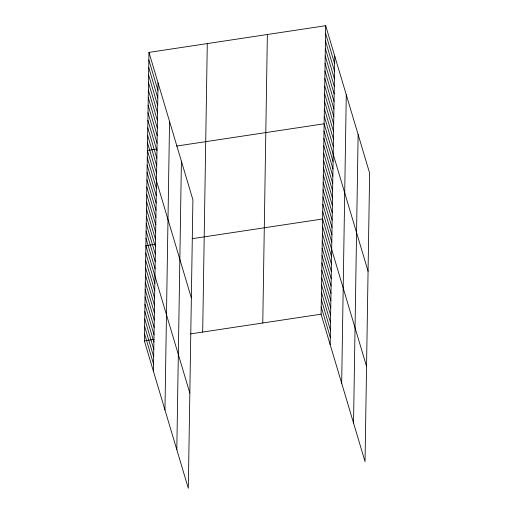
<?xml version="1.0" encoding="UTF-8"?>
<svg xmlns="http://www.w3.org/2000/svg" width="514" height="514" viewBox="0 0 514 514"><rect width="100%" height="100%" fill="white"/><g stroke="black" fill="none" stroke-linecap="round" stroke-linejoin="round"><path stroke-width="0.77" d="M148.964 52.389L192.911 199.817L188.317 488.3L144.37 340.878L148.964 52.389L325.683 25.7L369.63 173.122L365.036 461.611L321.089 314.183L325.683 25.7M153.448 371.346L158.049 82.863M164.955 409.941L169.556 121.458M176.81 449.705L181.41 161.223M202.683 332.07L207.283 43.581M262.77 322.991L267.364 34.509M330.168 344.656L334.768 56.167M341.675 383.251L346.275 94.762M353.529 423.016L358.129 134.527M157.123 149.009L147.402 150.48L191.349 297.902M176.559 146.072L324.122 123.784L368.069 271.206M155.607 244.208L145.886 245.679L189.833 393.101M192.242 238.676L322.606 218.983L366.553 366.405M144.37 340.878L154.084 339.407M190.72 333.875L321.089 314.183M325.561 33.243L334.646 63.717M325.446 40.792L334.524 71.26M325.323 48.335L334.408 78.803M325.201 55.878L334.286 86.352M325.086 63.428L334.164 93.895M324.964 70.971L334.049 101.438M324.842 78.513L333.927 108.981M324.719 86.063L333.804 116.53M324.604 93.606L333.682 124.073M324.482 101.149L333.567 131.616M324.36 108.698L333.445 139.165M324.244 116.241L333.323 146.708M324.006 131.109L333.085 161.576M323.891 138.433L332.969 168.9M323.769 145.751L332.854 176.225M323.653 153.076L332.738 183.549M323.537 160.4L332.622 190.867M323.422 167.725L332.507 198.192M323.306 175.049L332.385 205.516M323.19 182.367L332.269 212.841M323.068 189.692L332.153 220.159M322.953 197.016L332.038 227.484M322.837 204.341L331.922 234.808M322.721 211.665L331.806 242.133M322.49 226.308L331.569 256.775M322.368 233.632L331.453 264.1M322.252 240.957L331.337 271.424M322.137 248.275L331.222 278.749M322.021 255.599L331.106 286.067M321.905 262.924L330.984 293.391M321.79 270.248L330.868 300.716M321.668 277.573L330.753 308.04M321.552 284.891L330.637 315.365M321.436 292.215L330.521 322.683M321.321 299.54L330.406 330.007M321.205 306.864L330.284 337.332M148.842 59.939L157.927 90.406M148.726 67.482L157.804 97.949M148.604 75.025L157.689 105.498M148.482 82.574L157.567 113.041M148.366 90.117L157.445 120.584M148.244 97.66L157.329 128.134M148.122 105.209L157.207 135.677M148 112.752L157.085 143.22M147.884 120.295L156.963 150.763M147.762 127.845L156.847 158.312M147.64 135.388L156.725 165.855M147.524 142.931L156.603 173.398M147.287 157.798L156.365 188.272M147.171 165.123L156.25 195.59M147.049 172.447L156.134 202.914M146.933 179.772L156.018 210.239M146.818 187.09L155.903 217.563M146.702 194.414L155.787 224.881M146.586 201.739L155.665 232.206M146.471 209.063L155.549 239.53M146.349 216.388L155.434 246.855M146.233 223.706L155.318 254.179M146.117 231.03L155.202 261.498M146.002 238.355L155.087 268.822M145.77 252.997L154.849 283.471M145.648 260.322L154.733 290.789M145.533 267.646L154.618 298.114M145.417 274.971L154.502 305.438M145.301 282.295L154.386 312.763M145.186 289.613L154.271 320.087M145.07 296.938L154.149 327.405M144.948 304.262L154.033 334.73M144.832 311.587L153.917 342.054M144.717 318.905L153.802 349.379M144.601 326.229L153.686 356.697M144.485 333.554L153.57 364.021"/></g></svg>
